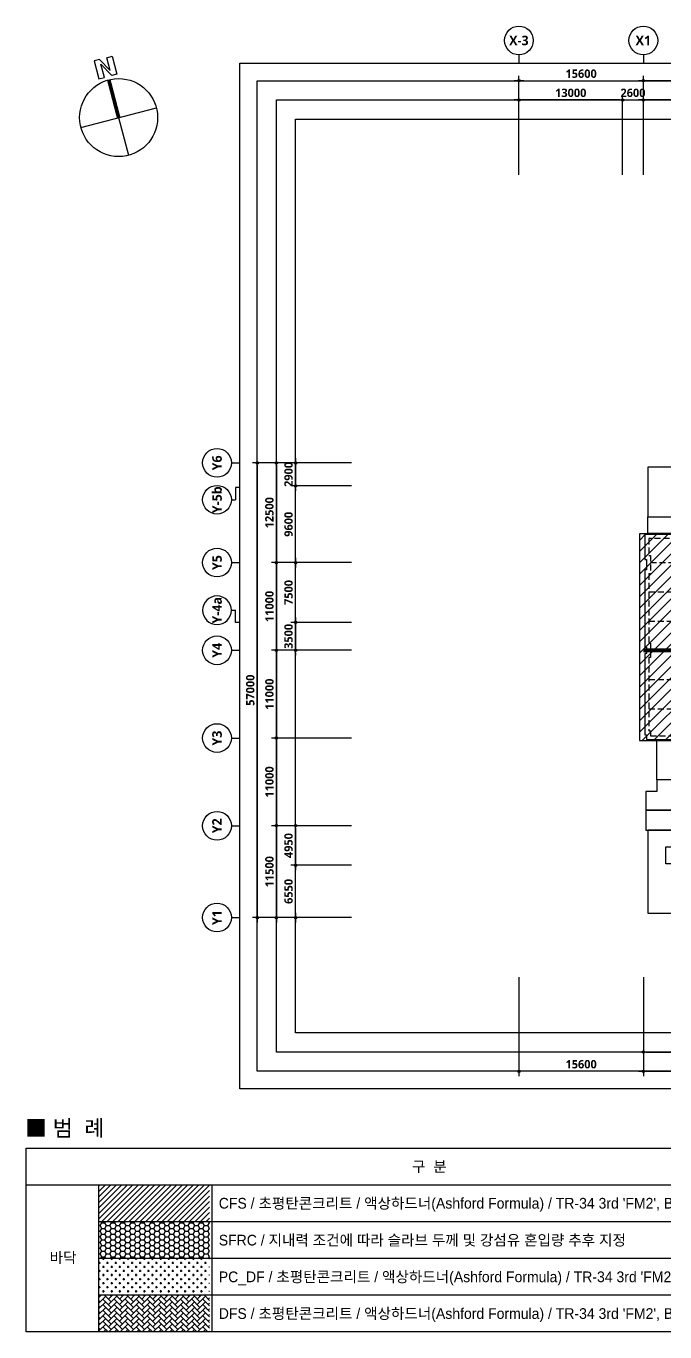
# Model space of a CAD drawing. Header units: millimetres. Extents: x -5354 to 997967, y -1313401 to 249081.
# Drawn here: x 510000 to 590082, y 5975 to 169666 of the extents above; entities that cross this region are included whole.
import ezdxf
from ezdxf.enums import TextEntityAlignment as Align

# ---------------------------------------------------------------- set-up
doc = ezdxf.new("R2010")
doc.units = ezdxf.units.MM
doc.header["$LTSCALE"] = 300
doc.header["$MEASUREMENT"] = 0
doc.header["$PDSIZE"] = -10
doc.linetypes.add('HIDDEN', pattern=[0.375, 0.25, -0.125])
doc.linetypes.add('HIDDENX2', pattern=[0.75, 0.5, -0.25])
doc.layers.get('0').update_dxf_attribs({"linetype": 'CONTINUOUS'})
doc.layers.get('Defpoints').update_dxf_attribs({"color": 153, "linetype": 'CONTINUOUS'})
for name, color, linetype in [('A-ANNO-SYMB', 7, 'CONTINUOUS'), ('A-ANNO-TEXT1', 7, 'CONTINUOUS'), ('A-ST-AXIS-BUB', 7, 'CONTINUOUS'), ('A-ST-AXIS-DIM', 7, 'CONTINUOUS'), ('AA-MARK', 2, 'CONTINUOUS'), ('ILDO_Area', 8, 'CONTINUOUS'), ('ILDO_Cosinus Joint', 20, 'CONTINUOUS'), ('SAWCUT', 20, 'HIDDEN'), ('X-SEC-종$0$A-ST-AXIS-BUB', 7, 'CONTINUOUS')]:
    doc.layers.add(name, color=color, linetype=linetype)
doc.layers.add('Defpoint', color=161, linetype='CONTINUOUS', plot=False)
doc.layers.add('면적', color=210, linetype='CONTINUOUS', plot=False)
doc.styles.add('SH_대대리576', font='')
doc.styles.add('돋움', font='')
doc.styles.add('울릉도L', font='')
doc.styles.get('SH_대대리576').set_extended_font_data('NanumGothic', bold=True)
doc.styles.get('돋움').set_extended_font_data('Dotum')
doc.styles.get('울릉도L').set_extended_font_data('NanumGothic')
doc.dimstyles.new('SHP 600', dxfattribs={"dimscale": 300, "dimtxt": 3.5, "dimasz": 1, "dimexe": 2, "dimexo": 2, "dimgap": 1, "dimtad": 1, "dimdec": 0, "dimzin": 0, "dimdsep": 46, "dimtxsty": 'SH_대대리576', "dimblk": 'DIMDOT', "dimcen": 0.09, "dimclrt": 3, "dimadec": 0, "dimazin": 1, "dimtfac": 1, "dimtdec": 0, "dimtix": 1, "dimtmove": 2, "dimatfit": 0, "dimldrblk": 'DIMDOT', "dimfxl": 1, "dimtolj": 1, "dimtzin": 0, "dimarcsym": 0})

# ---------------------------------------------------------------- blocks, each defined once
blk = doc.blocks.new('G$CF9371588')
blk.add_line((7800, 10975, 103000), (4300, 10975, 103000))
at = {"layer": '면적'}
for p, q in [((100000, 12500, 103000), (100000, 22200, 103000)), ((66500, 0, 103000), (66500, 11000, 103000))]:
    blk.add_line(p, q, dxfattribs=at)
for points in [[(100000, 26500), (100000, 48025), (98950, 48025), (98950, 48150), (95750, 48150), (95750, 56450), (95700, 56450), (95700, 57500), (44500, 57500), (44500, 57000), (43950, 57000), (43950, 56450), (43950, 48150), (40750, 48150), (40750, 56450), (40700, 56450), (40700, 57500), (4300, 57500), (4300, 56450), (4250, 56450), (4250, 48150), (1050, 48150), (1050, 48100), (0, 48100), (0, 22200), (2200, 22200), (5900, 22200), (5900, 17860), (4300, 17860), (4300, 10975), (7800, 10975), (7800, 11000), (38300, 11000), (38300, 10900), (44000, 10900), (44000, 11000), (66500, 11000), (66500, 26500)], [(40750, 56450), (43950, 56450), (43950, 50250), (40750, 50250)], [(40750, 50250), (43950, 50250), (43950, 48150), (40750, 48150)], [(2200, 17260), (2200, 22200), (5900, 22200), (5900, 17860), (4300, 17860), (4300, 17260)], [(2200, 17260), (2200, 15800), (800, 15800), (800, 13450), (4300, 13450), (4300, 17260), (2200, 17260)], [(800, 13450), (800, 10950), (1050, 10950), (4300, 10950), (4300, 13450)], [(4250, 8850), (4250, 10950), (1050, 10950), (1050, 550), (4250, 550), (4250, 6750), (3300, 6750), (3300, 8850)], [(4250, 4600), (4250, 550), (4300, 550), (4300, 0), (40700, 0), (40700, 550), (40750, 550), (40750, 4600), (38300, 4600), (38300, 11000), (7800, 11000), (7800, 4600)], [(4300, 10975), (4300, 10950), (4250, 10950), (4250, 8850), (4250, 8850), (4250, 6750), (4250, 6750), (4250, 4600), (7800, 4600), (7800, 10975)], [(38300, 10900), (38300, 4600), (40750, 4600), (40750, 8850), (40750, 8850), (40750, 8850), (40750, 8850), (40750, 10900)], [(40750, 10900), (44000, 10900), (44000, 8850), (40750, 8850)], [(43950, 0), (43950, 8850), (44000, 8850), (44000, 11000), (93300, 11000), (93300, 4602), (95750, 4602), (95750, 0)], [(93300, 10900), (93300, 4602), (95700, 4602), (95700, 4602), (95750, 4602), (95750, 8850), (99000, 8850), (99000, 8850), (99000, 9000), (99000, 10900)], [(40750, 8850), (43950, 8850), (43950, 6750), (40750, 6750)], [(98950, 6750), (95750, 6750), (95750, 8850), (98950, 8850)], [(40750, 6750), (43950, 6750), (43950, 550), (40750, 550)], [(98950, 550), (95750, 550), (95750, 6750), (98950, 6750)]]:
    blk.add_lwpolyline(points, close=True, dxfattribs=at)
at = {"layer": '면적', "elevation": 103000}
for points in [[(1050, 50250), (4250, 50250), (4250, 56450), (1050, 56450)], [(98950, 50250), (95750, 50250), (95750, 56450), (98950, 56450)], [(1050, 50250), (4250, 50250), (4250, 48150), (1050, 48150)], [(95750, 50250), (98950, 50250), (98950, 48150), (95750, 48150)], [(66500, 11000), (66500, 26500), (100000, 26500), (100000, 22200), (106350, 22200), (106350, 12500), (100000, 12500), (100000, 10900), (93300, 10900), (93300, 11000)], [(66500, 11000), (66500, 0), (95750, 0), (95750, 4602), (93300, 4602), (93300, 11000)], [(3300, 8850), (4250, 8850), (4250, 6750), (3300, 6750)]]:
    blk.add_lwpolyline(points, close=True, dxfattribs=at)
at = {"layer": '면적'}
for points in [[(43950, 48150), (44200, 48150), (44200, 44500), (44500, 44500), (44500, 11000)], [(7800, 11000), (38300, 11000)], [(7800, 11000), (38300, 11000)], [(93300, 11000), (45000, 11000)]]:
    blk.add_lwpolyline(points, dxfattribs=at)
blk = doc.blocks.new('DIMDOT')
at = {"color": 0}
blk.add_line((-2, 0), (2, 0), dxfattribs=at)
for radius in [0.5, 0.25]:
    blk.add_circle((0, 0), radius, dxfattribs=at)
blk = doc.blocks.new('*D28')
at = {"layer": 'A-ST-AXIS-DIM', "color": 0, "lineweight": -2, "transparency": 16777216}
for p, q in [((550782, 69416), (543182, 69416)), ((543782, 69116), (543782, 64766)), ((550782, 64466), (543182, 64466))]:
    blk.add_line(p, q, dxfattribs=at)
at = {"layer": 'Defpoints', "color": 0, "transparency": 16777216}
for p in [(551382, 69416), (543782, 64466), (551382, 64466)]:
    blk.add_point(p, dxfattribs=at)
at = {"layer": 'A-ST-AXIS-DIM', "color": 0, "linetype": 'ByBlock', "lineweight": -2, "transparency": 16777216, "xscale": 300, "yscale": 300, "zscale": 300}
for p, rotation in [((543782, 69416), 90), ((543782, 64466), 270)]:
    blk.add_blockref('DIMDOT', p, dxfattribs=dict(at, rotation=rotation))
at = {"layer": 'A-ST-AXIS-DIM', "color": 3, "transparency": 16777216, "insert": (542902, 66941), "char_height": 1050, "attachment_point": 5, "rotation": 90, "style": 'SH_대대리576'}
blk.add_mtext('\\A1;4950', dxfattribs=at)
blk = doc.blocks.new('*D29')
at = {"layer": 'A-ST-AXIS-DIM', "color": 0, "lineweight": -2, "transparency": 16777216}
for p, q in [((550782, 64466), (543182, 64466)), ((543782, 58216), (543782, 64166)), ((550782, 57916), (543182, 57916))]:
    blk.add_line(p, q, dxfattribs=at)
at = {"layer": 'Defpoints', "color": 0, "transparency": 16777216}
for p in [(543782, 64466), (551382, 64466), (551382, 57916)]:
    blk.add_point(p, dxfattribs=at)
at = {"layer": 'A-ST-AXIS-DIM', "color": 0, "linetype": 'ByBlock', "lineweight": -2, "transparency": 16777216, "xscale": 300, "yscale": 300, "zscale": 300}
for p, rotation in [((543782, 64466), 90), ((543782, 57916), 270)]:
    blk.add_blockref('DIMDOT', p, dxfattribs=dict(at, rotation=rotation))
at = {"layer": 'A-ST-AXIS-DIM', "color": 3, "transparency": 16777216, "insert": (542902, 61191), "char_height": 1050, "attachment_point": 5, "rotation": 90, "style": 'SH_대대리576'}
blk.add_mtext('\\A1;6550', dxfattribs=at)
blk = doc.blocks.new('*D30')
at = {"layer": 'A-ST-AXIS-DIM', "color": 0, "lineweight": -2, "transparency": 16777216}
for p, q in [((550782, 114916), (543182, 114916)), ((543782, 115216), (543782, 115516)), ((543782, 114916), (543782, 112016)), ((550782, 112016), (543182, 112016)), ((543782, 111716), (543782, 111416))]:
    blk.add_line(p, q, dxfattribs=at)
at = {"layer": 'Defpoints', "color": 0, "transparency": 16777216}
for p in [(551382, 114916), (543782, 112016), (551382, 112016)]:
    blk.add_point(p, dxfattribs=at)
at = {"layer": 'A-ST-AXIS-DIM', "color": 0, "linetype": 'ByBlock', "lineweight": -2, "transparency": 16777216, "xscale": 300, "yscale": 300, "zscale": 300}
for p, rotation in [((543782, 114916), 270), ((543782, 112016), 90)]:
    blk.add_blockref('DIMDOT', p, dxfattribs=dict(at, rotation=rotation))
at = {"layer": 'A-ST-AXIS-DIM', "color": 3, "transparency": 16777216, "insert": (542902, 113466), "char_height": 1050, "attachment_point": 5, "rotation": 90, "style": 'SH_대대리576'}
blk.add_mtext('\\A1;2900', dxfattribs=at)
blk = doc.blocks.new('*D31')
at = {"layer": 'A-ST-AXIS-DIM', "color": 0, "lineweight": -2, "transparency": 16777216}
for p, q in [((550782, 112016), (543182, 112016)), ((543782, 102716), (543782, 111716)), ((550782, 102416), (543182, 102416))]:
    blk.add_line(p, q, dxfattribs=at)
at = {"layer": 'Defpoints', "color": 0, "transparency": 16777216}
for p in [(543782, 112016), (551382, 112016), (551382, 102416)]:
    blk.add_point(p, dxfattribs=at)
at = {"layer": 'A-ST-AXIS-DIM', "color": 0, "linetype": 'ByBlock', "lineweight": -2, "transparency": 16777216, "xscale": 300, "yscale": 300, "zscale": 300}
for p, rotation in [((543782, 112016), 90), ((543782, 102416), 270)]:
    blk.add_blockref('DIMDOT', p, dxfattribs=dict(at, rotation=rotation))
at = {"layer": 'A-ST-AXIS-DIM', "color": 3, "transparency": 16777216, "insert": (542902, 107216), "char_height": 1050, "attachment_point": 5, "rotation": 90, "style": 'SH_대대리576'}
blk.add_mtext('\\A1;9600', dxfattribs=at)
blk = doc.blocks.new('*D32')
at = {"layer": 'A-ST-AXIS-DIM', "color": 0, "lineweight": -2, "transparency": 16777216}
for p, q in [((571782, 151016), (571782, 161016)), ((584782, 151016), (584782, 161016)), ((584482, 160416), (572082, 160416))]:
    blk.add_line(p, q, dxfattribs=at)
at = {"layer": 'Defpoints', "color": 0, "transparency": 16777216}
for p in [(571782, 160416), (571782, 150416), (584782, 150416)]:
    blk.add_point(p, dxfattribs=at)
at = {"layer": 'A-ST-AXIS-DIM', "color": 0, "linetype": 'ByBlock', "lineweight": -2, "transparency": 16777216, "xscale": 300, "yscale": 300, "zscale": 300, "rotation": 180}
blk.add_blockref('DIMDOT', (571782, 160416), dxfattribs=at)
at = {"layer": 'A-ST-AXIS-DIM', "color": 0, "linetype": 'ByBlock', "lineweight": -2, "transparency": 16777216, "xscale": 300, "yscale": 300, "zscale": 300}
blk.add_blockref('DIMDOT', (584782, 160416), dxfattribs=at)
at = {"layer": 'A-ST-AXIS-DIM', "color": 3, "transparency": 16777216, "insert": (578282, 161296), "char_height": 1050, "attachment_point": 5, "style": 'SH_대대리576'}
blk.add_mtext('\\A1;13000', dxfattribs=at)
blk = doc.blocks.new('*D33')
at = {"layer": 'A-ST-AXIS-DIM', "color": 0, "lineweight": -2, "transparency": 16777216}
for p, q in [((584782, 151016), (584782, 161016)), ((587382, 151016), (587382, 161016)), ((584482, 160416), (584182, 160416)), ((584782, 160416), (587382, 160416)), ((587682, 160416), (587982, 160416))]:
    blk.add_line(p, q, dxfattribs=at)
at = {"layer": 'Defpoints', "color": 0, "transparency": 16777216}
for p in [(587382, 160416), (584782, 150416), (587382, 150416)]:
    blk.add_point(p, dxfattribs=at)
at = {"layer": 'A-ST-AXIS-DIM', "color": 0, "linetype": 'ByBlock', "lineweight": -2, "transparency": 16777216, "xscale": 300, "yscale": 300, "zscale": 300}
blk.add_blockref('DIMDOT', (584782, 160416), dxfattribs=at)
at = {"layer": 'A-ST-AXIS-DIM', "color": 0, "linetype": 'ByBlock', "lineweight": -2, "transparency": 16777216, "xscale": 300, "yscale": 300, "zscale": 300, "rotation": 180}
blk.add_blockref('DIMDOT', (587382, 160416), dxfattribs=at)
at = {"layer": 'A-ST-AXIS-DIM', "color": 3, "transparency": 16777216, "insert": (586082, 161296), "char_height": 1050, "attachment_point": 5, "style": 'SH_대대리576'}
blk.add_mtext('\\A1;2600', dxfattribs=at)
blk = doc.blocks.new('*D41')
at = {"layer": 'A-ST-AXIS-DIM', "color": 0, "lineweight": -2, "transparency": 16777216}
for p, q in [((550782, 102416), (543182, 102416)), ((543782, 95216), (543782, 102116)), ((550782, 94916), (543182, 94916))]:
    blk.add_line(p, q, dxfattribs=at)
at = {"layer": 'Defpoints', "color": 0, "transparency": 16777216}
for p in [(543782, 102416), (551382, 102416), (551382, 94916)]:
    blk.add_point(p, dxfattribs=at)
at = {"layer": 'A-ST-AXIS-DIM', "color": 0, "linetype": 'ByBlock', "lineweight": -2, "transparency": 16777216, "xscale": 300, "yscale": 300, "zscale": 300}
for p, rotation in [((543782, 102416), 90), ((543782, 94916), 270)]:
    blk.add_blockref('DIMDOT', p, dxfattribs=dict(at, rotation=rotation))
at = {"layer": 'A-ST-AXIS-DIM', "color": 3, "transparency": 16777216, "insert": (542905, 98666), "char_height": 1050, "attachment_point": 5, "rotation": 90, "style": 'SH_대대리576'}
blk.add_mtext('\\A1;7500', dxfattribs=at)
blk = doc.blocks.new('*D42')
at = {"layer": 'A-ST-AXIS-DIM', "color": 0, "lineweight": -2, "transparency": 16777216}
for p, q in [((543782, 95216), (543782, 95516)), ((550782, 94916), (543182, 94916)), ((543782, 94916), (543782, 91416)), ((550782, 91416), (543182, 91416)), ((543782, 91116), (543782, 90816))]:
    blk.add_line(p, q, dxfattribs=at)
at = {"layer": 'Defpoints', "color": 0, "transparency": 16777216}
for p in [(551382, 94916), (543782, 91416), (551382, 91416)]:
    blk.add_point(p, dxfattribs=at)
at = {"layer": 'A-ST-AXIS-DIM', "color": 0, "linetype": 'ByBlock', "lineweight": -2, "transparency": 16777216, "xscale": 300, "yscale": 300, "zscale": 300}
for p, rotation in [((543782, 94916), 270), ((543782, 91416), 90)]:
    blk.add_blockref('DIMDOT', p, dxfattribs=dict(at, rotation=rotation))
at = {"layer": 'A-ST-AXIS-DIM', "color": 3, "transparency": 16777216, "insert": (542902, 93166), "char_height": 1050, "attachment_point": 5, "rotation": 90, "style": 'SH_대대리576'}
blk.add_mtext('\\A1;3500', dxfattribs=at)
blk = doc.blocks.new('*D76')
at = {"layer": 'A-ST-AXIS-DIM', "color": 0, "lineweight": -2, "transparency": 16777216}
for p, q in [((571782, 50445), (571782, 38045)), ((587382, 50445), (587382, 38045)), ((587082, 38645), (572082, 38645))]:
    blk.add_line(p, q, dxfattribs=at)
at = {"layer": 'Defpoints', "color": 0, "transparency": 16777216}
for p in [(571782, 51045), (587382, 51045), (571782, 38645)]:
    blk.add_point(p, dxfattribs=at)
at = {"layer": 'A-ST-AXIS-DIM', "color": 0, "linetype": 'ByBlock', "lineweight": -2, "transparency": 16777216, "xscale": 300, "yscale": 300, "zscale": 300, "rotation": 180}
blk.add_blockref('DIMDOT', (571782, 38645), dxfattribs=at)
at = {"layer": 'A-ST-AXIS-DIM', "color": 0, "linetype": 'ByBlock', "lineweight": -2, "transparency": 16777216, "xscale": 300, "yscale": 300, "zscale": 300}
blk.add_blockref('DIMDOT', (587382, 38645), dxfattribs=at)
at = {"layer": 'A-ST-AXIS-DIM', "color": 3, "transparency": 16777216, "insert": (579582, 39524), "char_height": 1050, "attachment_point": 5, "style": 'SH_대대리576'}
blk.add_mtext('\\A1;15600', dxfattribs=at)
blk = doc.blocks.new('*D77')
at = {"layer": 'A-ST-AXIS-DIM', "color": 0, "lineweight": -2, "transparency": 16777216}
for p, q in [((571782, 151016), (571782, 163416)), ((572082, 162816), (587082, 162816)), ((587382, 151016), (587382, 163416))]:
    blk.add_line(p, q, dxfattribs=at)
at = {"layer": 'Defpoints', "color": 0, "transparency": 16777216}
for p in [(587382, 162816), (571782, 150416), (587382, 150416)]:
    blk.add_point(p, dxfattribs=at)
at = {"layer": 'A-ST-AXIS-DIM', "color": 0, "linetype": 'ByBlock', "lineweight": -2, "transparency": 16777216, "xscale": 300, "yscale": 300, "zscale": 300, "rotation": 180}
blk.add_blockref('DIMDOT', (571782, 162816), dxfattribs=at)
at = {"layer": 'A-ST-AXIS-DIM', "color": 0, "linetype": 'ByBlock', "lineweight": -2, "transparency": 16777216, "xscale": 300, "yscale": 300, "zscale": 300}
blk.add_blockref('DIMDOT', (587382, 162816), dxfattribs=at)
at = {"layer": 'A-ST-AXIS-DIM', "color": 3, "transparency": 16777216, "insert": (579582, 163696), "char_height": 1050, "attachment_point": 5, "style": 'SH_대대리576'}
blk.add_mtext('\\A1;15600', dxfattribs=at)
blk = doc.blocks.new('A-ST-AXIS-BUB-1')
at = {"layer": 'A-ST-AXIS-BUB'}
blk.add_line((0, 350), (0, 0), dxfattribs=at)
blk.add_circle((0, 950), 600, dxfattribs=at)
blk = doc.blocks.new('A-ST-AXIS-BUB-2')
at = {"layer": 'X-SEC-종$0$A-ST-AXIS-BUB'}
blk.add_line((1800, 1050, -103000), (1800, 525, -103000), dxfattribs=at)
at = {"layer": 'X-SEC-종$0$A-ST-AXIS-BUB', "elevation": -103000}
blk.add_lwpolyline([(3323, 0), (3323, 525), (1800, 525)], dxfattribs=at)
at = {"layer": 'X-SEC-종$0$A-ST-AXIS-BUB'}
blk.add_circle((1800, 2850, -103000), 1800, dxfattribs=at)
blk = doc.blocks.new('dr-sy-018-D-M')
at = {"layer": 'A-ANNO-SYMB'}
for p, q in [((-1, 16.4), (-2.5, 16.4)), ((-2.5, 16.4), (-2.5, 11.4)), ((-1, 16.4), (1, 12.8)), ((-1, 15.09), (1.05, 11.4)), ((-1, 11.4), (-1, 15.09)), ((1, 12.8), (1, 16.4)), ((1, 16.4), (2.5, 16.4)), ((2.5, 16.4), (2.5, 11.4)), ((-2.5, 11.4), (-1, 11.4)), ((2.5, 11.4), (1.05, 11.4)), ((-10.5, 0), (10.5, 0)), ((0, 0), (0, -10.5))]:
    blk.add_line(p, q, dxfattribs=at)
at = {"layer": 'A-ANNO-SYMB', "const_width": 1}
blk.add_lwpolyline([(0, 10.5), (0, 0)], dxfattribs=at)
at = {"layer": 'A-ANNO-SYMB'}
blk.add_circle((0, 0), 10.5, dxfattribs=at)
blk = doc.blocks.new('*D100')
at = {"layer": 'A-ST-AXIS-DIM', "color": 0, "lineweight": -2, "transparency": 16777216}
for p, q in [((587382, 50445), (587382, 38045)), ((686382, 50445), (686382, 38045)), ((587682, 38645), (686082, 38645))]:
    blk.add_line(p, q, dxfattribs=at)
at = {"layer": 'Defpoints', "color": 0, "transparency": 16777216}
for p in [(587382, 51045), (686382, 51045), (686382, 38645)]:
    blk.add_point(p, dxfattribs=at)
at = {"layer": 'A-ST-AXIS-DIM', "color": 0, "linetype": 'ByBlock', "lineweight": -2, "transparency": 16777216, "xscale": 300, "yscale": 300, "zscale": 300, "rotation": 180}
blk.add_blockref('DIMDOT', (587382, 38645), dxfattribs=at)
at = {"layer": 'A-ST-AXIS-DIM', "color": 0, "linetype": 'ByBlock', "lineweight": -2, "transparency": 16777216, "xscale": 300, "yscale": 300, "zscale": 300}
blk.add_blockref('DIMDOT', (686382, 38645), dxfattribs=at)
at = {"layer": 'A-ST-AXIS-DIM', "color": 3, "transparency": 16777216, "insert": (636882, 39524), "char_height": 1050, "attachment_point": 5, "style": 'SH_대대리576'}
blk.add_mtext('\\A1;99000', dxfattribs=at)
blk = doc.blocks.new('*D109')
at = {"layer": 'A-ST-AXIS-DIM', "color": 0, "lineweight": -2, "transparency": 16777216}
for p, q in [((587382, 50445), (587382, 40445)), ((598382, 50445), (598382, 40445)), ((587682, 41045), (598082, 41045))]:
    blk.add_line(p, q, dxfattribs=at)
at = {"layer": 'Defpoints', "color": 0, "transparency": 16777216}
for p in [(587382, 51045), (598382, 51045), (598382, 41045)]:
    blk.add_point(p, dxfattribs=at)
at = {"layer": 'A-ST-AXIS-DIM', "color": 0, "linetype": 'ByBlock', "lineweight": -2, "transparency": 16777216, "xscale": 300, "yscale": 300, "zscale": 300, "rotation": 180}
blk.add_blockref('DIMDOT', (587382, 41045), dxfattribs=at)
at = {"layer": 'A-ST-AXIS-DIM', "color": 0, "linetype": 'ByBlock', "lineweight": -2, "transparency": 16777216, "xscale": 300, "yscale": 300, "zscale": 300}
blk.add_blockref('DIMDOT', (598382, 41045), dxfattribs=at)
at = {"layer": 'A-ST-AXIS-DIM', "color": 3, "transparency": 16777216, "insert": (592882, 41921), "char_height": 1050, "attachment_point": 5, "style": 'SH_대대리576'}
blk.add_mtext('\\A1;11000', dxfattribs=at)
blk = doc.blocks.new('*D181')
at = {"layer": 'A-ST-AXIS-DIM', "color": 0, "lineweight": -2, "transparency": 16777216}
for p, q in [((550782, 114916), (540782, 114916)), ((541382, 114616), (541382, 102716)), ((550782, 102416), (540782, 102416))]:
    blk.add_line(p, q, dxfattribs=at)
at = {"layer": 'Defpoints', "color": 0, "transparency": 16777216}
for p in [(551382, 114916), (541382, 102416), (551382, 102416)]:
    blk.add_point(p, dxfattribs=at)
at = {"layer": 'A-ST-AXIS-DIM', "color": 0, "linetype": 'ByBlock', "lineweight": -2, "transparency": 16777216, "xscale": 300, "yscale": 300, "zscale": 300}
for p, rotation in [((541382, 114916), 90), ((541382, 102416), 270)]:
    blk.add_blockref('DIMDOT', p, dxfattribs=dict(at, rotation=rotation))
at = {"layer": 'A-ST-AXIS-DIM', "color": 3, "transparency": 16777216, "insert": (540503, 108666), "char_height": 1050, "attachment_point": 5, "rotation": 90, "style": 'SH_대대리576'}
blk.add_mtext('\\A1;12500', dxfattribs=at)
blk = doc.blocks.new('*D182')
at = {"layer": 'A-ST-AXIS-DIM', "color": 0, "lineweight": -2, "transparency": 16777216}
for p, q in [((550782, 102416), (540782, 102416)), ((541382, 102116), (541382, 91716)), ((550782, 91416), (540782, 91416))]:
    blk.add_line(p, q, dxfattribs=at)
at = {"layer": 'Defpoints', "color": 0, "transparency": 16777216}
for p in [(551382, 102416), (541382, 91416), (551382, 91416)]:
    blk.add_point(p, dxfattribs=at)
at = {"layer": 'A-ST-AXIS-DIM', "color": 0, "linetype": 'ByBlock', "lineweight": -2, "transparency": 16777216, "xscale": 300, "yscale": 300, "zscale": 300}
for p, rotation in [((541382, 102416), 90), ((541382, 91416), 270)]:
    blk.add_blockref('DIMDOT', p, dxfattribs=dict(at, rotation=rotation))
at = {"layer": 'A-ST-AXIS-DIM', "color": 3, "transparency": 16777216, "insert": (540506, 96916), "char_height": 1050, "attachment_point": 5, "rotation": 90, "style": 'SH_대대리576'}
blk.add_mtext('\\A1;11000', dxfattribs=at)
blk = doc.blocks.new('*D183')
at = {"layer": 'A-ST-AXIS-DIM', "color": 0, "lineweight": -2, "transparency": 16777216}
for p, q in [((550782, 91416), (540782, 91416)), ((541382, 91116), (541382, 80716)), ((550782, 80416), (540782, 80416))]:
    blk.add_line(p, q, dxfattribs=at)
at = {"layer": 'Defpoints', "color": 0, "transparency": 16777216}
for p in [(551382, 91416), (541382, 80416), (551382, 80416)]:
    blk.add_point(p, dxfattribs=at)
at = {"layer": 'A-ST-AXIS-DIM', "color": 0, "linetype": 'ByBlock', "lineweight": -2, "transparency": 16777216, "xscale": 300, "yscale": 300, "zscale": 300}
for p, rotation in [((541382, 91416), 90), ((541382, 80416), 270)]:
    blk.add_blockref('DIMDOT', p, dxfattribs=dict(at, rotation=rotation))
at = {"layer": 'A-ST-AXIS-DIM', "color": 3, "transparency": 16777216, "insert": (540506, 85916), "char_height": 1050, "attachment_point": 5, "rotation": 90, "style": 'SH_대대리576'}
blk.add_mtext('\\A1;11000', dxfattribs=at)
blk = doc.blocks.new('*D184')
at = {"layer": 'A-ST-AXIS-DIM', "color": 0, "lineweight": -2, "transparency": 16777216}
for p, q in [((550782, 80416), (540782, 80416)), ((541382, 80116), (541382, 69716)), ((550782, 69416), (540782, 69416))]:
    blk.add_line(p, q, dxfattribs=at)
at = {"layer": 'Defpoints', "color": 0, "transparency": 16777216}
for p in [(551382, 80416), (541382, 69416), (551382, 69416)]:
    blk.add_point(p, dxfattribs=at)
at = {"layer": 'A-ST-AXIS-DIM', "color": 0, "linetype": 'ByBlock', "lineweight": -2, "transparency": 16777216, "xscale": 300, "yscale": 300, "zscale": 300}
for p, rotation in [((541382, 80416), 90), ((541382, 69416), 270)]:
    blk.add_blockref('DIMDOT', p, dxfattribs=dict(at, rotation=rotation))
at = {"layer": 'A-ST-AXIS-DIM', "color": 3, "transparency": 16777216, "insert": (540506, 74916), "char_height": 1050, "attachment_point": 5, "rotation": 90, "style": 'SH_대대리576'}
blk.add_mtext('\\A1;11000', dxfattribs=at)
blk = doc.blocks.new('*D185')
at = {"layer": 'A-ST-AXIS-DIM', "color": 0, "lineweight": -2, "transparency": 16777216}
for p, q in [((550782, 69416), (540782, 69416)), ((541382, 69116), (541382, 58216)), ((550782, 57916), (540782, 57916))]:
    blk.add_line(p, q, dxfattribs=at)
at = {"layer": 'Defpoints', "color": 0, "transparency": 16777216}
for p in [(551382, 69416), (541382, 57916), (551382, 57916)]:
    blk.add_point(p, dxfattribs=at)
at = {"layer": 'A-ST-AXIS-DIM', "color": 0, "linetype": 'ByBlock', "lineweight": -2, "transparency": 16777216, "xscale": 300, "yscale": 300, "zscale": 300}
for p, rotation in [((541382, 69416), 90), ((541382, 57916), 270)]:
    blk.add_blockref('DIMDOT', p, dxfattribs=dict(at, rotation=rotation))
at = {"layer": 'A-ST-AXIS-DIM', "color": 3, "transparency": 16777216, "insert": (540505, 63666), "char_height": 1050, "attachment_point": 5, "rotation": 90, "style": 'SH_대대리576'}
blk.add_mtext('\\A1;11500', dxfattribs=at)
blk = doc.blocks.new('*D186')
at = {"layer": 'A-ST-AXIS-DIM', "color": 0, "lineweight": -2, "transparency": 16777216}
for p, q in [((550782, 114916), (538382, 114916)), ((538982, 114616), (538982, 58216)), ((550782, 57916), (538382, 57916))]:
    blk.add_line(p, q, dxfattribs=at)
at = {"layer": 'Defpoints', "color": 0, "transparency": 16777216}
for p in [(551382, 114916), (538982, 57916), (551382, 57916)]:
    blk.add_point(p, dxfattribs=at)
at = {"layer": 'A-ST-AXIS-DIM', "color": 0, "linetype": 'ByBlock', "lineweight": -2, "transparency": 16777216, "xscale": 300, "yscale": 300, "zscale": 300}
for p, rotation in [((538982, 114916), 90), ((538982, 57916), 270)]:
    blk.add_blockref('DIMDOT', p, dxfattribs=dict(at, rotation=rotation))
at = {"layer": 'A-ST-AXIS-DIM', "color": 3, "transparency": 16777216, "insert": (538105, 86416), "char_height": 1050, "attachment_point": 5, "rotation": 90, "style": 'SH_대대리576'}
blk.add_mtext('\\A1;57000', dxfattribs=at)
blk = doc.blocks.new('*D213')
at = {"layer": 'A-ST-AXIS-DIM', "color": 0, "lineweight": -2, "transparency": 16777216}
for p, q in [((587382, 151016), (587382, 161016)), ((598382, 151016), (598382, 161016)), ((598082, 160416), (587682, 160416))]:
    blk.add_line(p, q, dxfattribs=at)
at = {"layer": 'Defpoints', "color": 0, "transparency": 16777216}
for p in [(587382, 160416), (587382, 150416), (598382, 150416)]:
    blk.add_point(p, dxfattribs=at)
at = {"layer": 'A-ST-AXIS-DIM', "color": 0, "linetype": 'ByBlock', "lineweight": -2, "transparency": 16777216, "xscale": 300, "yscale": 300, "zscale": 300, "rotation": 180}
blk.add_blockref('DIMDOT', (587382, 160416), dxfattribs=at)
at = {"layer": 'A-ST-AXIS-DIM', "color": 0, "linetype": 'ByBlock', "lineweight": -2, "transparency": 16777216, "xscale": 300, "yscale": 300, "zscale": 300}
blk.add_blockref('DIMDOT', (598382, 160416), dxfattribs=at)
at = {"layer": 'A-ST-AXIS-DIM', "color": 3, "transparency": 16777216, "insert": (592882, 161292), "char_height": 1050, "attachment_point": 5, "style": 'SH_대대리576'}
blk.add_mtext('\\A1;11000', dxfattribs=at)
blk = doc.blocks.new('*D214')
at = {"layer": 'A-ST-AXIS-DIM', "color": 0, "lineweight": -2, "transparency": 16777216}
for p, q in [((587382, 151016), (587382, 163416)), ((692682, 162816), (587682, 162816)), ((692982, 151016), (692982, 163416))]:
    blk.add_line(p, q, dxfattribs=at)
at = {"layer": 'Defpoints', "color": 0, "transparency": 16777216}
for p in [(587382, 162816), (587382, 150416), (692982, 150416)]:
    blk.add_point(p, dxfattribs=at)
at = {"layer": 'A-ST-AXIS-DIM', "color": 0, "linetype": 'ByBlock', "lineweight": -2, "transparency": 16777216, "xscale": 300, "yscale": 300, "zscale": 300, "rotation": 180}
blk.add_blockref('DIMDOT', (587382, 162816), dxfattribs=at)
at = {"layer": 'A-ST-AXIS-DIM', "color": 0, "linetype": 'ByBlock', "lineweight": -2, "transparency": 16777216, "xscale": 300, "yscale": 300, "zscale": 300}
blk.add_blockref('DIMDOT', (692982, 162816), dxfattribs=at)
at = {"layer": 'A-ST-AXIS-DIM', "color": 3, "transparency": 16777216, "insert": (640182, 163696), "char_height": 1050, "attachment_point": 5, "style": 'SH_대대리576'}
blk.add_mtext('\\A1;105600', dxfattribs=at)
blk = doc.blocks.new('1231231')
h = blk.add_hatch()
h.set_pattern_fill('CROSS', color=5, scale=2048, style=0)
h.set_pattern_definition([(0, (68504.6, -40653.1), (512, 512), [256, -768]), (90, (68632.6, -40781.1), (-512, 512), [256, -768])])
h.paths.add_polyline_path([(87647, -71687), (73731, -71687), (73731, -76287), (87647, -76287)])
at = {"layer": 'ILDO_Area'}
h = blk.add_hatch(dxfattribs=at)
h.set_pattern_fill('ANSI31', color=5, scale=153.35424)
h.set_pattern_definition([(45, (-12199859, 1936921.56), (-344.290088, 344.290088), [])])
h.paths.add_polyline_path([(87647, -62461), (73731, -62461), (73731, -67061), (87647, -67061)])
h = blk.add_hatch(dxfattribs=at)
h.set_pattern_fill('HONEY', color=5, scale=3276.8, style=0)
h.set_pattern_definition([(0, (68504.6, -40653.1), (614.4, 354.724), [409.6, -819.2]), (120, (68504.6, -40653.1), (-614.4, 354.724), [409.6, -819.2]), (60, (68504.6, -40653.1), (1e-13, 709.448), [-819.2, 409.6])])
h.paths.add_polyline_path([(87647, -67086), (73731, -67086), (73731, -71687), (87647, -71687)])
h = blk.add_hatch(dxfattribs=at)
h.set_pattern_fill('AR-HBONE', color=5, scale=122.88, style=0)
h.set_pattern_definition([(45, (68504.6, -40653.1), (5e-14, 695.114), [1474.56, -491.52]), (135, (68852.17, -40305.53), (5e-14, 695.114), [1474.56, -491.52])])
h.paths.add_polyline_path([(87647, -76287), (73731, -76287), (73731, -80888), (87647, -80888)])
for p, q in [((64643, -62461), (169461, -62461)), ((73731, -62436), (73731, -80863)), ((87927, -62436), (87927, -80863)), ((175297, -62461), (211370, -62461)), ((73731, -67061), (169461, -67061)), ((184314, -67061), (211370, -67061)), ((73731, -71662), (169461, -71662)), ((184314, -71662), (211370, -71662)), ((73731, -76263), (169461, -76263)), ((184314, -76263), (211370, -76263))]:
    blk.add_line(p, q)
for points in [[(64643, -57860), (169461, -57860), (169461, -80863), (64643, -80863), (64643, -57860)], [(211370, -80863), (211370, -57860), (175297, -57860), (175297, -80863), (211370, -80863)], [(184314, -62461), (184314, -80863)], [(195262, -62461), (195262, -80863)]]:
    blk.add_lwpolyline(points)
at = {"layer": 'ILDO_Area', "color": 6, "const_width": 613}
blk.add_lwpolyline([(185670, -64928), (193936, -64928)], dxfattribs=at)
at = {"layer": 'SAWCUT', "linetype": 'HIDDENX2', "ltscale": 5, "const_width": 613}
blk.add_lwpolyline([(185670, -69529), (193936, -69529)], dxfattribs=at)
at = {"layer": 'ILDO_Area', "color": 3, "style": '돋움'}
for s, height, p in [('■ 범  례', 2000, (64527, -55343)), ("CFS / 초평탄콘크리트 / 액상하드너(Ashford Formula) / TR-34 3rd 'FM2', BS-8204  'AR1' ", 1341.85, (88797, -64761)), ('Cosinus Joint', 1341.85, (196314, -64761)), ('SFRC / 지내력 조건에 따라 슬라브 두께 및 강섬유 혼입량 추후 지정', 1341.85, (88797, -69386)), ('SawCut', 1341.8, (196314, -69362)), ("PC_DF / 초평탄콘크리트 / 액상하드너(Ashford Formula) / TR-34 3rd 'FM2', BS-8204  'AR1' ", 1341.85, (88797, -73987)), ("DFS / 초평탄콘크리트 / 액상하드너(Ashford Formula) / TR-34 3rd 'FM2', BS-8204  'AR1' ", 1341.85, (88797, -78588))]:
    blk.add_text(s, height=height, dxfattribs=at).set_placement(p, align=Align.MIDDLE_LEFT)
for s, p in [('구  분', (115195, -60161)), ('구  분', (192018, -60156)), ('바닥', (69278, -71577))]:
    blk.add_text(s, height=1341.8, dxfattribs=at).set_placement(p, align=Align.MIDDLE_CENTER)
at = {"layer": 'ILDO_Area', "color": 3, "insert": (175692, -70282), "char_height": 1050, "attachment_point": 1, "style": '울릉도L'}
blk.add_mtext_dynamic_manual_height_columns('Construction\\P     Joint', width=11869.22, gutter_width=5000, heights=[0], dxfattribs=at)

msp = doc.modelspace()

# ---------------------------------------------------------------- hatches: boundary and pattern name
at = {"layer": 'ILDO_Area', "transparency": 33554687}
h = msp.add_hatch(dxfattribs=at)
h.set_pattern_fill('ANSI31', color=5, scale=8000)
h.set_pattern_definition([(45, (0, 199969.1), (-707.1068, 707.1068), [])])
h.paths.add_polyline_path([(686881.8, 68916.3), (686881.8, 105941.3), (685831.8, 105941.3), (685831.8, 106066.3), (682631.8, 106066.3), (682631.8, 114366.3), (682581.8, 114366.3), (682581.8, 115416.3), (631381.8, 115416.3), (631381.8, 114916.3), (630831.8, 114916.3), (630831.8, 114366.3), (630831.8, 106066.3), (627631.8, 106066.3), (627631.8, 114366.3), (627581.8, 114366.3), (627581.8, 115416.3), (591181.8, 115416.3), (591181.8, 114366.3), (591131.8, 114366.3), (591131.8, 106066.3), (587931.8, 106066.3), (587931.8, 106016.3), (586881.8, 106016.3), (586881.8, 80116.3), (589081.8, 80116.3), (592781.8, 80116.3), (592781.8, 75776.3), (591181.8, 75776.3), (591181.8, 68891.3), (594681.8, 68891.3), (594681.8, 68916.3), (625181.8, 68916.3), (625181.8, 68816.3), (630881.8, 68816.3), (630881.8, 68916.3), (653381.8, 68916.3), (653381.8, 68916.3)])

# ---------------------------------------------------------------- linework, layer by layer
at = {"layer": 'AA-MARK', "ltscale": 5, "elevation": 103000}
msp.add_lwpolyline([(591281.8, 105916.3), (587581.8, 105916.3), (587581.8, 102816.3), (587781.8, 102816.3), (587781.8, 101516.3), (587581.8, 101516.3), (587581.8, 91816.3), (587781.8, 91816.3), (587781.8, 91016.3), (587581.8, 91016.3), (587581.8, 80816.3), (587781.8, 80816.3), (587781.8, 80216.3), (592881.8, 80216.3)], dxfattribs=at)
at = {"layer": 'Defpoint'}
for points in [[(707981.8, 36444.9), (536781.8, 36444.9), (536781.8, 165016.3), (707981.8, 165016.3)], [(705781.8, 38644.9), (538981.8, 38644.9), (538981.8, 162816.3), (705781.8, 162816.3)], [(703381.8, 41044.9), (541381.8, 41044.9), (541381.8, 160416.3), (703381.8, 160416.3)], [(700981.8, 43444.9), (543781.8, 43444.9), (543781.8, 158016.3), (700981.8, 158016.3)]]:
    msp.add_lwpolyline(points, close=True, dxfattribs=at)
at = {"layer": 'ILDO_Cosinus Joint', "const_width": 500, "elevation": 103000}
msp.add_lwpolyline([(686281.8, 91416.3), (587381.8, 91416.3)], dxfattribs=at)
at = {"layer": 'SAWCUT', "linetype": 'HIDDENX2', "ltscale": 5, "elevation": 103000}
for points in [[(591781.8, 105416.3), (588081.8, 105416.3), (588081.8, 103316.3), (588281.8, 103316.3), (588281.8, 101016.3), (588081.8, 101016.3), (588081.8, 92316.3), (588281.8, 92316.3), (588281.8, 90516.3), (588081.8, 90516.3), (588081.8, 81316.3), (588281.8, 81316.3), (588281.8, 80716.3), (593381.8, 80716.3)], [(588281.8, 102416.3), (685481.8, 102416.3)], [(588081.8, 98749.3), (685681.8, 98749.3)], [(588081.8, 95082.3), (685681.8, 95082.3)], [(588281.8, 91416.3), (685481.8, 91416.3)], [(588081.8, 87749.3), (685681.8, 87749.3)], [(588081.8, 84082.3), (685681.8, 84082.3)]]:
    msp.add_lwpolyline(points, dxfattribs=at)

# ---------------------------------------------------------------- block references
at = {"xscale": 465.6960000000489, "yscale": 465.6960000000489, "zscale": 465.6960000000489, "rotation": 14.62512501076412}
msp.add_blockref('dr-sy-018-D-M', (521600, 158200), dxfattribs=at)
for name, p in [('G$CF9371588', (586881.8, 57916.3)), ('1231231', (445356.6, 86863.4))]:
    msp.add_blockref(name, p)
at = {"layer": 'A-ST-AXIS-BUB', "xscale": 3, "yscale": 3, "zscale": 3}
for p in [(571781.8, 165016.3), (587381.8, 165016.3)]:
    msp.add_blockref('A-ST-AXIS-BUB-1', p, dxfattribs=at)
at = {"layer": 'A-ST-AXIS-BUB', "xscale": 3, "yscale": 3, "zscale": 3, "rotation": 90}
for p in [(536781.8, 114916.3), (536781.8, 114916.3), (536781.8, 102416.3), (536781.8, 91416.3), (536781.8, 91416.3), (536781.8, 80416.3), (536781.8, 80416.3), (536781.8, 69416.3), (536781.8, 69416.3), (536781.8, 57916.3), (536781.8, 57916.3)]:
    msp.add_blockref('A-ST-AXIS-BUB-1', p, dxfattribs=at)
at = {"layer": 'A-ST-AXIS-BUB', "rotation": 90}
msp.add_blockref('A-ST-AXIS-BUB-2', (536781.8, 108493.4), dxfattribs=at)
at = {"layer": 'A-ST-AXIS-BUB', "xscale": -1, "rotation": 89.99999999999986}
msp.add_blockref('A-ST-AXIS-BUB-2', (536781.8, 98239.2), dxfattribs=at)

# ---------------------------------------------------------------- texts
at = {"layer": 'A-ANNO-TEXT1', "style": 'SH_대대리576'}
for s, p in [('X-3', (571781.8, 167866.3)), ('X1', (587381.8, 167866.3))]:
    msp.add_text(s, height=1200, dxfattribs=at).set_placement(p, align=Align.MIDDLE_CENTER)
for s, p in [('Y6', (533931.8, 114916.3)), ('Y6', (533931.8, 114916.3)), ('Y-5b', (533931.8, 110293.4)), ('Y5', (533931.8, 102416.3)), ('Y-4a', (533931.8, 96439.2)), ('Y4', (533931.8, 91416.3)), ('Y4', (533931.8, 91416.3)), ('Y3', (533931.8, 80416.3)), ('Y3', (533931.8, 80416.3)), ('Y2', (533931.8, 69416.3)), ('Y2', (533931.8, 69416.3)), ('Y1', (533931.8, 57916.3)), ('Y1', (533931.8, 57916.3))]:
    msp.add_text(s, height=1200, rotation=90, dxfattribs=at).set_placement(p, align=Align.MIDDLE_CENTER)

# ---------------------------------------------------------------- dimensions: what is measured, and where the dimension line sits
at = {"layer": 'A-ST-AXIS-DIM'}
for base, p1, p2, angle, picture, middle in [((587381.8, 162816.3), (571781.8, 150416.3), (587381.8, 150416.3), 180, '*D77', (579581.8, 163695.8)), ((571781.8, 160416.3), (584781.8, 150416.3), (571781.8, 150416.3), 0, '*D32', (578281.8, 161295.8)), ((587381.8, 160416.3), (584781.8, 150416.3), (587381.8, 150416.3), 180, '*D33', (586081.8, 161295.8)), ((538981.8, 57916.3), (551381.8, 114916.3), (551381.8, 57916.3), 90, '*D186', (538104.6, 86416.3)), ((541381.8, 102416.3), (551381.8, 114916.3), (551381.8, 102416.3), 90, '*D181', (540503.1, 108666.3)), ((543781.8, 112016.3), (551381.8, 114916.3), (551381.8, 112016.3), 90, '*D30', (542902.4, 113466.3)), ((543781.8, 112016.3), (551381.8, 102416.3), (551381.8, 112016.3), 270, '*D31', (542902.4, 107216.3)), ((541381.8, 91416.3), (551381.8, 102416.3), (551381.8, 91416.3), 90, '*D182', (540506.1, 96916.3)), ((543781.8, 102416.3), (551381.8, 94916.3), (551381.8, 102416.3), 270, '*D41', (542904.6, 98666.3)), ((543781.8, 91416.3), (551381.8, 94916.3), (551381.8, 91416.3), 90, '*D42', (542902.4, 93166.3)), ((541381.8, 80416.3), (551381.8, 91416.3), (551381.8, 80416.3), 90, '*D183', (540506.1, 85916.3)), ((541381.8, 69416.3), (551381.8, 80416.3), (551381.8, 69416.3), 90, '*D184', (540506.1, 74916.3)), ((541381.8, 57916.3), (551381.8, 69416.3), (551381.8, 57916.3), 90, '*D185', (540504.6, 63666.3)), ((543781.8, 64466.3), (551381.8, 69416.3), (551381.8, 64466.3), 90, '*D28', (542902.4, 66941.3)), ((543781.8, 64466.3), (551381.8, 57916.3), (551381.8, 64466.3), 270, '*D29', (542902.4, 61191.3)), ((571781.8, 38644.9), (587381.8, 51044.9), (571781.8, 51044.9), 0, '*D76', (579581.8, 39524.3)), ((686381.8, 38644.9), (587381.8, 51044.9), (686381.8, 51044.9), 180, '*D100', (636881.8, 39524.3)), ((598381.8, 41044.9), (587381.8, 51044.9), (598381.8, 51044.9), 180, '*D109', (592881.8, 41920.6))]:
    dim = msp.add_linear_dim(base=base, p1=p1, p2=p2, angle=angle, dimstyle='SHP 600', dxfattribs=at)
    dim.commit()
    dim.dimension.update_dxf_attribs({"geometry": picture, "text_midpoint": middle})
for base, p1, picture, middle in [((587381.8, 162816.3), (692981.8, 150416.3), '*D214', (640181.8, 163695.8)), ((587381.8, 160416.3), (598381.8, 150416.3), '*D213', (592881.8, 161292.1))]:
    dim = msp.add_linear_dim(base=base, p1=p1, p2=(587381.8, 150416.3), dimstyle='SHP 600', dxfattribs=at)
    dim.commit()
    dim.dimension.update_dxf_attribs({"geometry": picture, "text_midpoint": middle})

doc.saveas('drawing.dxf')
